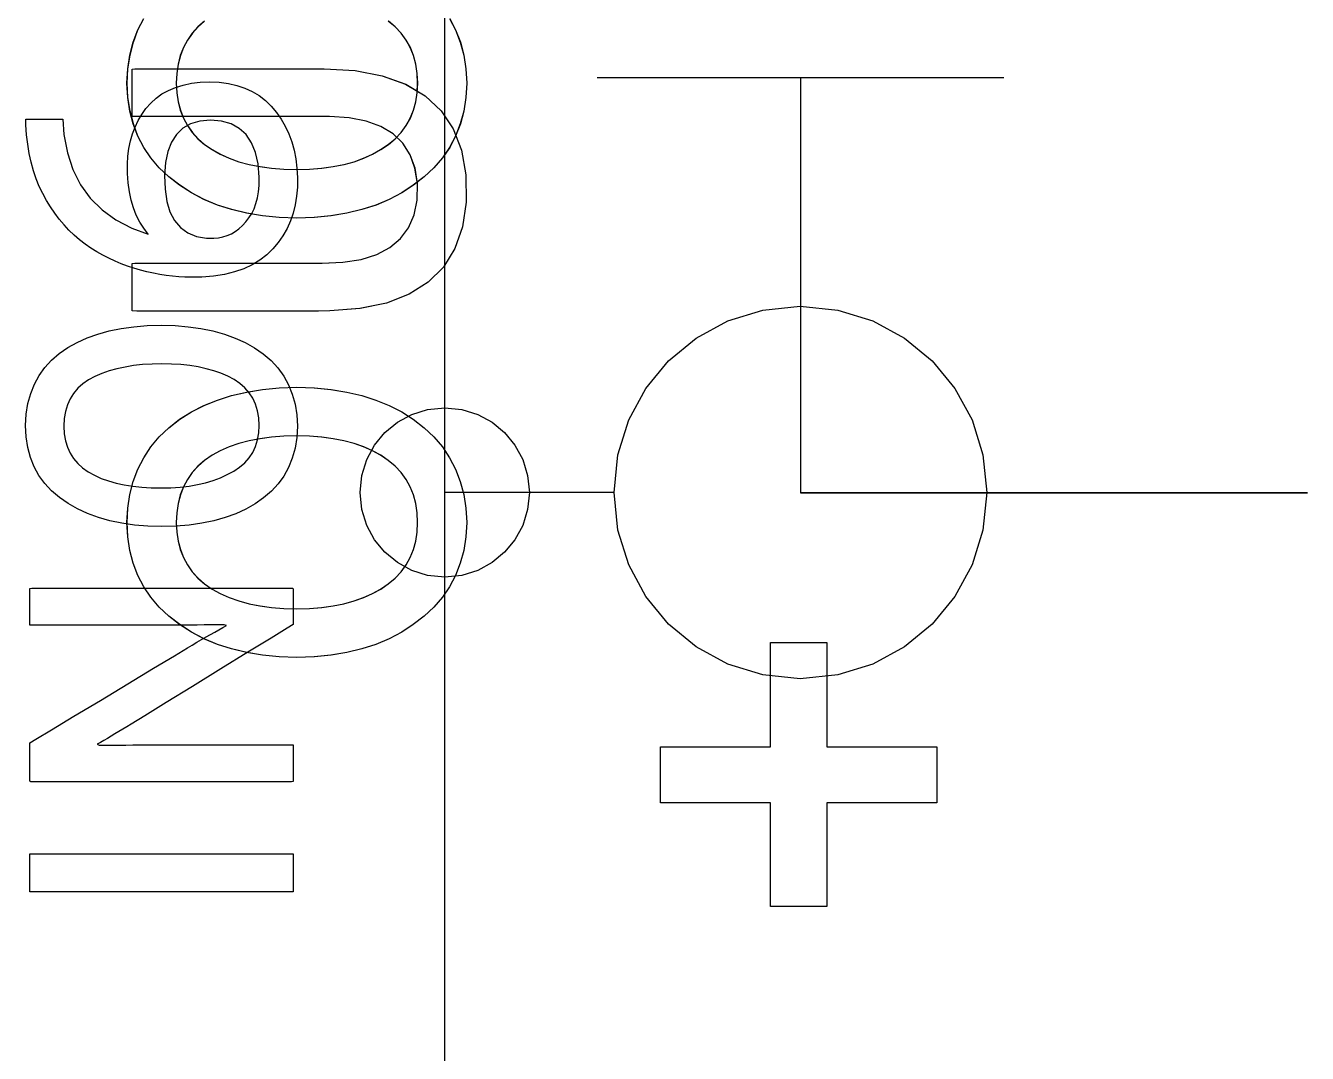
# Model space of a CAD drawing. Extents: x 1 to 47.7, y 0.2 to 35.
# Drawn here: x 36.3259 to 36.7042, y 10.8737 to 11.1772 of the extents above; entities that cross this region are included whole.
import ezdxf

# ---------------------------------------------------------------- set-up
doc = ezdxf.new("R2010")
doc.units = 0
doc.header["$MEASUREMENT"] = 0
for name, color, linetype in [('7_2___8__INDEPENDENT_INPUT', 7, 'CONTINUOUS'), ('7_3___8__OPTOISO_INDEPENDE', 7, 'CONTINUOUS'), ('7_4___24__OPTOISO_INDEPEND', 7, 'CONTINUOUS'), ('7_5___8__INDEPENDENT_INPUT', 7, 'CONTINUOUS'), ('7_6____8__INDEPENDENT_INPU', 7, 'CONTINUOUS'), ('7_7____8__OPTOISO_INDEPEND', 7, 'CONTINUOUS'), ('7_8____8__OPTOISO_INDEPEND', 7, 'CONTINUOUS')]:
    doc.layers.add(name, color=color, linetype=linetype)

msp = doc.modelspace()

# ---------------------------------------------------------------- linework, layer by layer
at = {"layer": '7_2___8__INDEPENDENT_INPUT'}
for points in [[(36.41404, 11.16442), (36.42315, 11.16386), (36.43116, 11.16234), (36.43806, 11.15986), (36.44384, 11.15642), (36.44851, 11.15203), (36.45207, 11.14667), (36.45451, 11.14035), (36.45584, 11.13307), (36.45596, 11.12504), (36.45482, 11.1177), (36.45256, 11.11131), (36.44919, 11.10587), (36.44471, 11.10137), (36.43911, 11.09783), (36.4324, 11.09524), (36.42458, 11.09359), (36.41564, 11.09289), (36.41235, 11.09287), (36.40735, 11.09287), (36.39969, 11.09287), (36.39044, 11.09287), (36.38065, 11.09287), (36.3714, 11.09287), (36.36374, 11.09287), (36.35874, 11.09287), (36.35737, 11.09289), (36.35737, 11.09362), (36.35737, 11.09517), (36.35737, 11.09727), (36.35737, 11.09968), (36.35737, 11.1021), (36.35737, 11.10429), (36.35737, 11.10597), (36.35737, 11.10689), (36.35815, 11.10697), (36.36246, 11.10697), (36.36963, 11.10697), (36.37859, 11.10697), (36.38829, 11.10697), (36.39768, 11.10697), (36.40569, 11.10697), (36.41128, 11.10697), (36.41337, 11.10697), (36.41951, 11.10727), (36.4249, 11.10814), (36.42954, 11.10959), (36.43342, 11.11163), (36.43655, 11.11425), (36.43893, 11.11746), (36.44056, 11.12124), (36.44143, 11.12561), (36.44152, 11.13051), (36.44082, 11.13507), (36.43939, 11.13904), (36.43724, 11.14241), (36.43436, 11.14518), (36.43075, 11.14736), (36.42641, 11.14894), (36.42135, 11.14992), (36.41557, 11.1503), (36.41293, 11.15031), (36.40788, 11.15031), (36.40014, 11.15031), (36.39079, 11.15031), (36.3809, 11.15031), (36.37155, 11.15031), (36.36381, 11.15031), (36.35875, 11.15031), (36.35737, 11.15033), (36.35737, 11.15106), (36.35737, 11.15261), (36.35737, 11.15471), (36.35737, 11.15712), (36.35737, 11.15954), (36.35737, 11.16173), (36.35737, 11.16342), (36.35737, 11.16433), (36.35816, 11.16442), (36.36252, 11.16442), (36.36977, 11.16442), (36.37884, 11.16442), (36.38866, 11.16442), (36.39816, 11.16442), (36.40627, 11.16442), (36.41191, 11.16442)], [(36.40592, 11.07035), (36.4111, 11.07018), (36.41602, 11.06971), (36.4207, 11.06896), (36.42512, 11.06793), (36.4293, 11.0666), (36.43322, 11.06499), (36.43689, 11.06309), (36.44032, 11.06091), (36.44352, 11.05842), (36.4464, 11.05568), (36.4489, 11.05273), (36.45104, 11.04955), (36.4528, 11.04616), (36.45419, 11.04255), (36.4552, 11.03872), (36.45584, 11.03468), (36.45611, 11.03041), (36.45584, 11.02618), (36.4552, 11.02217), (36.45419, 11.01838), (36.4528, 11.01482), (36.45104, 11.01147), (36.4489, 11.00835), (36.4464, 11.00544), (36.44352, 11.00276), (36.44032, 11.00028), (36.43689, 10.99804), (36.43322, 10.99609), (36.4293, 10.99444), (36.42512, 10.99309), (36.4207, 10.99202), (36.41602, 10.99126), (36.4111, 10.99078), (36.40592, 10.9906), (36.40075, 10.99078), (36.39581, 10.99126), (36.39113, 10.99202), (36.38668, 10.99309), (36.38248, 10.99444), (36.37853, 10.99609), (36.37482, 10.99804), (36.37135, 11.00028), (36.36815, 11.00276), (36.36531, 11.00544), (36.36285, 11.00835), (36.36075, 11.01147), (36.35902, 11.01482), (36.35766, 11.01838), (36.35667, 11.02217), (36.35606, 11.02618), (36.35581, 11.03041), (36.35606, 11.03468), (36.35667, 11.03872), (36.35766, 11.04255), (36.35902, 11.04616), (36.36075, 11.04955), (36.36285, 11.05273), (36.36531, 11.05568), (36.36815, 11.05842), (36.37135, 11.06091), (36.37482, 11.06309), (36.37853, 11.06499), (36.38248, 11.0666), (36.38668, 11.06793), (36.39113, 11.06896), (36.39581, 11.06971), (36.40075, 11.07018)], [(36.40592, 11.05598), (36.40211, 11.05589), (36.39849, 11.05562), (36.39506, 11.05517), (36.39184, 11.05455), (36.38881, 11.05375), (36.38598, 11.05277), (36.38334, 11.05161), (36.38091, 11.05027), (36.3787, 11.04875), (36.37676, 11.04705), (36.37508, 11.04518), (36.37365, 11.04314), (36.37247, 11.04093), (36.37155, 11.03856), (36.37089, 11.03601), (36.37048, 11.03329), (36.37032, 11.03041), (36.37048, 11.02758), (36.37089, 11.02492), (36.37155, 11.02242), (36.37247, 11.02008), (36.37365, 11.0179), (36.37508, 11.01588), (36.37676, 11.01402), (36.3787, 11.01233), (36.38091, 11.01079), (36.38334, 11.00943), (36.38598, 11.00825), (36.38881, 11.00725), (36.39184, 11.00643), (36.39506, 11.00579), (36.39849, 11.00534), (36.40211, 11.00507), (36.40592, 11.00498), (36.4097, 11.00507), (36.41327, 11.00534), (36.41666, 11.00579), (36.41985, 11.00643), (36.42285, 11.00725), (36.42566, 11.00825), (36.42827, 11.00943), (36.43068, 11.01079), (36.43293, 11.01233), (36.43497, 11.01402), (36.43673, 11.01588), (36.43821, 11.0179), (36.43943, 11.02008), (36.44038, 11.02242), (36.44106, 11.02492), (36.44146, 11.02758), (36.4416, 11.03041), (36.44146, 11.03329), (36.44106, 11.03601), (36.44038, 11.03856), (36.43943, 11.04093), (36.43821, 11.04314), (36.43673, 11.04518), (36.43497, 11.04705), (36.43293, 11.04875), (36.43068, 11.05027), (36.42827, 11.05161), (36.42566, 11.05277), (36.42285, 11.05375), (36.41985, 11.05455), (36.41666, 11.05517), (36.41327, 11.05562), (36.4097, 11.05589)]]:
    msp.add_lwpolyline(points, close=True, dxfattribs=at)
for points in [[(36.4946, 11.1618), (36.61459, 11.1618)], [(36.55459, 11.1618), (36.55459, 11.03932), (36.70423, 11.03932)]]:
    msp.add_lwpolyline(points, dxfattribs=at)
at = {"layer": '7_3___8__OPTOISO_INDEPENDE'}
for points in [[(36.41404, 11.16442), (36.42315, 11.16386), (36.43116, 11.16234), (36.43806, 11.15986), (36.44384, 11.15642), (36.44851, 11.15203), (36.45207, 11.14667), (36.45451, 11.14035), (36.45584, 11.13307), (36.45596, 11.12504), (36.45482, 11.1177), (36.45256, 11.11131), (36.44919, 11.10587), (36.44471, 11.10137), (36.43911, 11.09783), (36.4324, 11.09524), (36.42458, 11.09359), (36.41564, 11.09289), (36.41235, 11.09287), (36.40735, 11.09287), (36.39969, 11.09287), (36.39044, 11.09287), (36.38065, 11.09287), (36.3714, 11.09287), (36.36374, 11.09287), (36.35874, 11.09287), (36.35737, 11.09289), (36.35737, 11.09362), (36.35737, 11.09517), (36.35737, 11.09727), (36.35737, 11.09968), (36.35737, 11.1021), (36.35737, 11.10429), (36.35737, 11.10597), (36.35737, 11.10689), (36.35815, 11.10697), (36.36246, 11.10697), (36.36963, 11.10697), (36.37859, 11.10697), (36.38829, 11.10697), (36.39768, 11.10697), (36.40569, 11.10697), (36.41128, 11.10697), (36.41337, 11.10697), (36.41951, 11.10727), (36.4249, 11.10814), (36.42954, 11.10959), (36.43342, 11.11163), (36.43655, 11.11425), (36.43893, 11.11746), (36.44056, 11.12124), (36.44143, 11.12561), (36.44152, 11.13051), (36.44082, 11.13507), (36.43939, 11.13904), (36.43724, 11.14241), (36.43436, 11.14518), (36.43075, 11.14736), (36.42641, 11.14894), (36.42135, 11.14992), (36.41557, 11.1503), (36.41293, 11.15031), (36.40788, 11.15031), (36.40014, 11.15031), (36.39079, 11.15031), (36.3809, 11.15031), (36.37155, 11.15031), (36.36381, 11.15031), (36.35875, 11.15031), (36.35737, 11.15033), (36.35737, 11.15106), (36.35737, 11.15261), (36.35737, 11.15471), (36.35737, 11.15712), (36.35737, 11.15954), (36.35737, 11.16173), (36.35737, 11.16342), (36.35737, 11.16433), (36.35816, 11.16442), (36.36252, 11.16442), (36.36977, 11.16442), (36.37884, 11.16442), (36.38866, 11.16442), (36.39816, 11.16442), (36.40627, 11.16442), (36.41191, 11.16442)], [(36.40592, 11.07035), (36.4111, 11.07018), (36.41602, 11.06971), (36.4207, 11.06896), (36.42512, 11.06793), (36.4293, 11.0666), (36.43322, 11.06499), (36.43689, 11.06309), (36.44032, 11.06091), (36.44352, 11.05842), (36.4464, 11.05568), (36.4489, 11.05273), (36.45104, 11.04955), (36.4528, 11.04616), (36.45419, 11.04255), (36.4552, 11.03872), (36.45584, 11.03468), (36.45611, 11.03041), (36.45584, 11.02618), (36.4552, 11.02217), (36.45419, 11.01838), (36.4528, 11.01482), (36.45104, 11.01147), (36.4489, 11.00835), (36.4464, 11.00544), (36.44352, 11.00276), (36.44032, 11.00028), (36.43689, 10.99804), (36.43322, 10.99609), (36.4293, 10.99444), (36.42512, 10.99309), (36.4207, 10.99202), (36.41602, 10.99126), (36.4111, 10.99078), (36.40592, 10.9906), (36.40075, 10.99078), (36.39581, 10.99126), (36.39113, 10.99202), (36.38668, 10.99309), (36.38248, 10.99444), (36.37853, 10.99609), (36.37482, 10.99804), (36.37135, 11.00028), (36.36815, 11.00276), (36.36531, 11.00544), (36.36285, 11.00835), (36.36075, 11.01147), (36.35902, 11.01482), (36.35766, 11.01838), (36.35667, 11.02217), (36.35606, 11.02618), (36.35581, 11.03041), (36.35606, 11.03468), (36.35667, 11.03872), (36.35766, 11.04255), (36.35902, 11.04616), (36.36075, 11.04955), (36.36285, 11.05273), (36.36531, 11.05568), (36.36815, 11.05842), (36.37135, 11.06091), (36.37482, 11.06309), (36.37853, 11.06499), (36.38248, 11.0666), (36.38668, 11.06793), (36.39113, 11.06896), (36.39581, 11.06971), (36.40075, 11.07018)], [(36.40592, 11.05598), (36.40211, 11.05589), (36.39849, 11.05562), (36.39506, 11.05517), (36.39184, 11.05455), (36.38881, 11.05375), (36.38598, 11.05277), (36.38334, 11.05161), (36.38091, 11.05027), (36.3787, 11.04875), (36.37676, 11.04705), (36.37508, 11.04518), (36.37365, 11.04314), (36.37247, 11.04093), (36.37155, 11.03856), (36.37089, 11.03601), (36.37048, 11.03329), (36.37032, 11.03041), (36.37048, 11.02758), (36.37089, 11.02492), (36.37155, 11.02242), (36.37247, 11.02008), (36.37365, 11.0179), (36.37508, 11.01588), (36.37676, 11.01402), (36.3787, 11.01233), (36.38091, 11.01079), (36.38334, 11.00943), (36.38598, 11.00825), (36.38881, 11.00725), (36.39184, 11.00643), (36.39506, 11.00579), (36.39849, 11.00534), (36.40211, 11.00507), (36.40592, 11.00498), (36.4097, 11.00507), (36.41327, 11.00534), (36.41666, 11.00579), (36.41985, 11.00643), (36.42285, 11.00725), (36.42566, 11.00825), (36.42827, 11.00943), (36.43068, 11.01079), (36.43293, 11.01233), (36.43497, 11.01402), (36.43673, 11.01588), (36.43821, 11.0179), (36.43943, 11.02008), (36.44038, 11.02242), (36.44106, 11.02492), (36.44146, 11.02758), (36.4416, 11.03041), (36.44146, 11.03329), (36.44106, 11.03601), (36.44038, 11.03856), (36.43943, 11.04093), (36.43821, 11.04314), (36.43673, 11.04518), (36.43497, 11.04705), (36.43293, 11.04875), (36.43068, 11.05027), (36.42827, 11.05161), (36.42566, 11.05277), (36.42285, 11.05375), (36.41985, 11.05455), (36.41666, 11.05517), (36.41327, 11.05562), (36.4097, 11.05589)]]:
    msp.add_lwpolyline(points, close=True, dxfattribs=at)
for points in [[(36.4946, 11.1618), (36.61459, 11.1618)], [(36.55459, 11.1618), (36.55459, 11.03932), (36.70423, 11.03932)]]:
    msp.add_lwpolyline(points, dxfattribs=at)
at = {"layer": '7_4___24__OPTOISO_INDEPEND'}
for points in [[(36.49957, 11.03929), (36.44958, 11.03929), (36.4496, 11.33929)], [(36.49957, 10.73929), (36.44958, 10.73929), (36.4496, 11.03929)], [(36.60957, 11.03929), (36.70423, 11.03929)], [(36.40487, 10.92135), (36.32712, 10.92135), (36.32712, 10.93263), (36.40487, 10.93263), (36.40487, 10.92135)]]:
    msp.add_lwpolyline(points, dxfattribs=at)
for points in [[(36.38021, 11.1606), (36.38304, 11.16045), (36.38572, 11.16008), (36.38823, 11.15949), (36.39058, 11.1587), (36.39277, 11.15769), (36.39479, 11.15648), (36.39666, 11.15504), (36.39836, 11.1534), (36.39991, 11.15155), (36.4013, 11.14957), (36.40251, 11.14746), (36.40355, 11.14523), (36.40442, 11.14287), (36.4051, 11.1404), (36.40561, 11.1378), (36.40595, 11.13508), (36.4061, 11.13223), (36.40608, 11.12942), (36.40586, 11.12677), (36.40545, 11.12423), (36.40484, 11.1218), (36.40404, 11.11947), (36.40304, 11.11725), (36.40184, 11.11513), (36.40045, 11.11313), (36.39887, 11.11123), (36.39708, 11.10944), (36.39505, 11.10787), (36.39279, 11.10651), (36.39029, 11.10536), (36.38755, 11.10443), (36.38457, 11.10371), (36.38136, 11.1032), (36.3779, 11.1029), (36.37467, 11.10283), (36.37287, 11.10287), (36.37105, 11.10298), (36.36922, 11.10315), (36.36736, 11.10339), (36.36549, 11.10369), (36.3636, 11.10405), (36.36169, 11.10447), (36.35976, 11.10495), (36.35783, 11.1055), (36.35595, 11.10612), (36.35409, 11.10683), (36.35226, 11.1076), (36.35044, 11.10846), (36.34866, 11.10939), (36.3469, 11.11039), (36.34516, 11.11148), (36.34344, 11.11264), (36.34178, 11.11393), (36.34018, 11.11532), (36.33866, 11.1168), (36.3372, 11.11837), (36.33581, 11.12003), (36.33448, 11.12177), (36.33323, 11.12361), (36.33204, 11.12553), (36.33091, 11.12754), (36.32989, 11.12968), (36.32898, 11.13193), (36.32819, 11.1343), (36.32751, 11.13679), (36.32694, 11.13939), (36.32649, 11.14211), (36.32616, 11.14494), (36.32594, 11.1479), (36.32596, 11.14954), (36.3267, 11.14954), (36.32801, 11.14954), (36.3297, 11.14954), (36.33157, 11.14954), (36.33342, 11.14954), (36.33504, 11.14954), (36.33624, 11.14954), (36.33681, 11.14954), (36.33719, 11.14501), (36.3382, 11.13957), (36.33983, 11.13463), (36.34208, 11.13018), (36.34495, 11.12622), (36.34843, 11.12276), (36.35254, 11.11979), (36.35726, 11.11732), (36.36206, 11.1156), (36.36072, 11.1173), (36.35955, 11.11916), (36.35854, 11.12116), (36.35769, 11.12333), (36.35701, 11.12564), (36.3565, 11.12811), (36.35615, 11.13074), (36.35596, 11.13352), (36.35594, 11.13624), (36.35608, 11.13862), (36.35637, 11.1409), (36.35682, 11.14309), (36.35742, 11.14519), (36.35818, 11.1472), (36.35909, 11.14911), (36.36016, 11.15094), (36.36138, 11.15267), (36.36279, 11.15429), (36.36437, 11.15572), (36.36612, 11.15698), (36.36805, 11.15804), (36.37014, 11.15892), (36.3724, 11.15962), (36.37484, 11.16013), (36.37744, 11.16046)], [(36.38043, 11.14921), (36.3773, 11.14891), (36.37458, 11.14812), (36.37228, 11.14683), (36.37038, 11.14504), (36.36889, 11.14276), (36.36782, 11.13998), (36.36715, 11.1367), (36.36689, 11.13292), (36.36702, 11.12886), (36.36755, 11.12526), (36.36848, 11.12217), (36.36983, 11.1196), (36.37158, 11.11753), (36.37374, 11.11598), (36.37631, 11.11493), (36.37928, 11.1144), (36.38144, 11.11435), (36.38281, 11.11449), (36.38413, 11.11477), (36.38539, 11.11517), (36.3866, 11.11571), (36.38775, 11.11638), (36.38885, 11.11719), (36.38989, 11.11812), (36.39089, 11.11919), (36.39181, 11.12037), (36.39261, 11.12167), (36.39329, 11.12309), (36.39385, 11.12462), (36.39428, 11.12628), (36.39459, 11.12805), (36.39477, 11.12994), (36.39481, 11.13238), (36.39447, 11.13631), (36.39371, 11.13971), (36.39254, 11.14259), (36.39095, 11.14496), (36.38894, 11.1468), (36.38652, 11.14812), (36.38368, 11.14893)], [(36.55455, 11.09427), (36.56564, 11.09316), (36.57596, 11.08996), (36.58531, 11.08489), (36.59345, 11.07818), (36.60017, 11.07004), (36.60524, 11.0607), (36.60845, 11.05038), (36.60957, 11.03929), (36.60845, 11.0282), (36.60524, 11.01788), (36.60017, 11.00854), (36.59345, 11.0004), (36.58531, 10.99369), (36.57596, 10.98862), (36.56564, 10.98542), (36.55455, 10.9843), (36.54347, 10.98542), (36.53315, 10.98862), (36.52381, 10.99369), (36.51568, 11.0004), (36.50896, 11.00854), (36.50389, 11.01788), (36.50068, 11.0282), (36.49957, 11.03929), (36.50068, 11.05038), (36.50389, 11.0607), (36.50896, 11.07004), (36.51568, 11.07818), (36.52381, 11.08489), (36.53315, 11.08996), (36.54347, 11.09316)], [(36.36586, 11.08866), (36.36998, 11.08856), (36.3739, 11.08825), (36.37764, 11.08773), (36.38118, 11.087), (36.38454, 11.08606), (36.3877, 11.08491), (36.39068, 11.08356), (36.39346, 11.082), (36.39604, 11.08022), (36.39835, 11.07824), (36.40035, 11.07607), (36.40206, 11.07369), (36.40347, 11.07112), (36.40458, 11.06835), (36.40539, 11.06538), (36.4059, 11.06222), (36.40611, 11.05885), (36.4059, 11.05553), (36.4054, 11.05239), (36.40459, 11.04946), (36.4035, 11.04671), (36.4021, 11.04416), (36.40041, 11.04181), (36.39842, 11.03965), (36.39614, 11.03769), (36.39359, 11.03592), (36.39085, 11.03436), (36.38791, 11.03301), (36.38477, 11.03186), (36.38143, 11.03092), (36.37789, 11.03019), (36.37415, 11.02967), (36.37021, 11.02936), (36.36608, 11.02926), (36.36194, 11.02936), (36.35801, 11.02968), (36.35426, 11.03021), (36.35071, 11.03095), (36.34735, 11.0319), (36.34418, 11.03306), (36.34121, 11.03443), (36.33842, 11.03601), (36.33583, 11.0378), (36.33352, 11.03979), (36.33151, 11.04197), (36.32981, 11.04434), (36.32841, 11.0469), (36.32732, 11.04965), (36.32653, 11.0526), (36.32605, 11.05574), (36.32587, 11.05907), (36.32607, 11.06243), (36.32657, 11.06559), (36.32736, 11.06855), (36.32845, 11.07131), (36.32983, 11.07387), (36.33151, 11.07623), (36.33348, 11.07838), (36.33575, 11.08034), (36.3383, 11.08209), (36.34105, 11.08363), (36.344, 11.08496), (36.34714, 11.08609), (36.35049, 11.08702), (36.35404, 11.08774), (36.35778, 11.08825), (36.36172, 11.08856)], [(36.36608, 11.07727), (36.36318, 11.07721), (36.36041, 11.07704), (36.35776, 11.07675), (36.35523, 11.07634), (36.35283, 11.07582), (36.35054, 11.07518), (36.34838, 11.07442), (36.34634, 11.07355), (36.34444, 11.07254), (36.34275, 11.07137), (36.34129, 11.07005), (36.34005, 11.06857), (36.33903, 11.06693), (36.33823, 11.06515), (36.33765, 11.0632), (36.33729, 11.06111), (36.33716, 11.05885), (36.33729, 11.05664), (36.33764, 11.05458), (36.33821, 11.05267), (36.339, 11.05091), (36.34001, 11.0493), (36.34124, 11.04784), (36.34268, 11.04653), (36.34434, 11.04538), (36.34621, 11.04436), (36.3482, 11.04347), (36.35033, 11.0427), (36.35259, 11.04205), (36.35498, 11.04152), (36.3575, 11.04112), (36.36016, 11.04084), (36.36294, 11.04068), (36.36586, 11.04065), (36.36874, 11.04071), (36.37149, 11.04089), (36.37412, 11.0412), (36.37663, 11.04163), (36.37901, 11.04218), (36.38126, 11.04285), (36.38339, 11.04364), (36.3854, 11.04456), (36.38731, 11.0456), (36.38905, 11.04676), (36.39057, 11.04807), (36.39185, 11.04953), (36.3929, 11.05114), (36.39373, 11.0529), (36.39432, 11.05481), (36.39469, 11.05686), (36.39483, 11.05907), (36.39469, 11.06132), (36.39433, 11.06341), (36.39374, 11.06534), (36.39292, 11.06712), (36.39188, 11.06874), (36.39062, 11.0702), (36.38912, 11.07151), (36.3874, 11.07266), (36.38552, 11.07364), (36.38354, 11.07449), (36.38143, 11.07523), (36.37919, 11.07585), (36.37682, 11.07636), (36.37433, 11.07676), (36.37171, 11.07704), (36.36896, 11.07721)], [(36.44958, 11.06427), (36.45462, 11.06377), (36.45932, 11.06231), (36.46356, 11.06001), (36.46726, 11.05696), (36.47031, 11.05327), (36.47262, 11.04903), (36.47407, 11.04435), (36.47458, 11.03932), (36.47407, 11.03427), (36.47262, 11.02957), (36.47031, 11.02532), (36.46726, 11.02162), (36.46356, 11.01857), (36.45932, 11.01627), (36.45462, 11.01481), (36.44958, 11.01431), (36.44455, 11.01481), (36.43985, 11.01627), (36.43561, 11.01857), (36.43191, 11.02162), (36.42886, 11.02532), (36.42655, 11.02957), (36.4251, 11.03427), (36.42459, 11.03932), (36.4251, 11.04435), (36.42655, 11.04903), (36.42886, 11.05327), (36.43191, 11.05696), (36.43561, 11.06001), (36.43985, 11.06231), (36.44455, 11.06377)], [(36.40487, 11.00034), (36.40309, 10.99924), (36.39834, 10.99632), (36.39151, 10.99212), (36.38348, 10.98717), (36.37513, 10.98203), (36.36735, 10.97725), (36.36102, 10.97335), (36.35704, 10.9709), (36.35575, 10.97011), (36.35453, 10.96938), (36.35335, 10.96867), (36.3522, 10.96799), (36.35108, 10.96733), (36.35, 10.96669), (36.34895, 10.96608), (36.34794, 10.96549), (36.34697, 10.96493), (36.3476, 10.96469), (36.34947, 10.9647), (36.35139, 10.9647), (36.35338, 10.96471), (36.35543, 10.96472), (36.35754, 10.96473), (36.35971, 10.96475), (36.36194, 10.96477), (36.36422, 10.9648), (36.36565, 10.9648), (36.36927, 10.9648), (36.37471, 10.9648), (36.38126, 10.9648), (36.38817, 10.9648), (36.39471, 10.9648), (36.40015, 10.9648), (36.40377, 10.9648), (36.40487, 10.96479), (36.40487, 10.96429), (36.40487, 10.96314), (36.40487, 10.96155), (36.40487, 10.95973), (36.40487, 10.95786), (36.40487, 10.95614), (36.40487, 10.95478), (36.40487, 10.95398), (36.40432, 10.95384), (36.39928, 10.95384), (36.39012, 10.95384), (36.37823, 10.95384), (36.36504, 10.95384), (36.35194, 10.95384), (36.34036, 10.95384), (36.3317, 10.95384), (36.32737, 10.95384), (36.32712, 10.95406), (36.32712, 10.95501), (36.32712, 10.9565), (36.32712, 10.95834), (36.32712, 10.96031), (36.32712, 10.9622), (36.32712, 10.96382), (36.32712, 10.96494), (36.32712, 10.96536), (36.32885, 10.9664), (36.33347, 10.96919), (36.34012, 10.9732), (36.34794, 10.97791), (36.35606, 10.98281), (36.36364, 10.98738), (36.36979, 10.99109), (36.37368, 10.99343), (36.375, 10.99422), (36.37644, 10.99507), (36.37783, 10.99587), (36.37918, 10.99665), (36.38047, 10.99738), (36.38171, 10.99809), (36.3829, 10.99875), (36.38405, 10.99939), (36.38514, 10.99999), (36.38452, 11.00022), (36.38259, 11.0002), (36.38061, 11.00018), (36.37857, 11.00016), (36.37648, 11.00015), (36.37434, 11.00014), (36.37214, 11.00013), (36.36988, 11.00012), (36.36758, 11.00012), (36.36615, 11.00012), (36.36255, 11.00012), (36.35713, 11.00012), (36.35062, 11.00012), (36.34374, 11.00012), (36.33723, 11.00012), (36.33181, 11.00012), (36.32821, 11.00012), (36.32712, 11.00013), (36.32712, 11.00064), (36.32712, 11.00178), (36.32712, 11.00337), (36.32712, 11.0052), (36.32712, 11.00707), (36.32712, 11.00878), (36.32712, 11.01014), (36.32712, 11.01095), (36.32767, 11.01108), (36.3327, 11.01108), (36.34187, 11.01108), (36.35376, 11.01108), (36.36695, 11.01108), (36.38004, 11.01108), (36.39163, 11.01108), (36.40029, 11.01108), (36.40462, 11.01108), (36.40487, 11.01088), (36.40487, 11.01), (36.40487, 11.0086), (36.40487, 11.00689), (36.40487, 11.00505), (36.40487, 11.00328), (36.40487, 11.00178), (36.40487, 11.00073)]]:
    msp.add_lwpolyline(points, close=True, dxfattribs=at)
at = {"layer": '7_5___8__INDEPENDENT_INPUT'}
for points in [[(36.45103, 11.17929), (36.45279, 11.1759), (36.45417, 11.17229), (36.45519, 11.16846), (36.45583, 11.16441), (36.4561, 11.16014), (36.45583, 11.15591), (36.45519, 11.1519), (36.45417, 11.14811), (36.45279, 11.14455), (36.45103, 11.1412), (36.44889, 11.13808), (36.44638, 11.13518), (36.4435, 11.1325), (36.4403, 11.13001), (36.43688, 11.12777), (36.43321, 11.12583), (36.42928, 11.12418), (36.42511, 11.12282), (36.42068, 11.12176), (36.41601, 11.12099), (36.41109, 11.12051), (36.40591, 11.12033), (36.40073, 11.12051), (36.3958, 11.12099), (36.39111, 11.12176), (36.38667, 11.12282), (36.38247, 11.12418), (36.37851, 11.12583), (36.3748, 11.12777), (36.37134, 11.13001), (36.36814, 11.1325), (36.3653, 11.13518), (36.36283, 11.13808), (36.36073, 11.1412), (36.35901, 11.14455), (36.35765, 11.14811), (36.35666, 11.1519), (36.35604, 11.15591), (36.35579, 11.16014), (36.35604, 11.16441), (36.35666, 11.16846), (36.35765, 11.17229), (36.35901, 11.1759), (36.36073, 11.17929)], [(36.37868, 11.17848), (36.37674, 11.17678), (36.37506, 11.17492), (36.37363, 11.17288), (36.37246, 11.17067), (36.37154, 11.16829), (36.37087, 11.16574), (36.37046, 11.16303), (36.37031, 11.16014), (36.37046, 11.15732), (36.37087, 11.15465), (36.37154, 11.15215), (36.37246, 11.14981), (36.37363, 11.14763), (36.37506, 11.14561), (36.37674, 11.14376), (36.37868, 11.14206), (36.38089, 11.14053), (36.38333, 11.13916), (36.38596, 11.13798), (36.3888, 11.13698), (36.39182, 11.13616), (36.39505, 11.13553), (36.39847, 11.13507), (36.40209, 11.1348), (36.40591, 11.13471), (36.40968, 11.1348), (36.41326, 11.13507), (36.41665, 11.13553), (36.41984, 11.13616), (36.42284, 11.13698), (36.42564, 11.13798), (36.42825, 11.13916), (36.43067, 11.14053), (36.43292, 11.14206), (36.43495, 11.14376), (36.43671, 11.14561), (36.4382, 11.14763), (36.43942, 11.14981), (36.44037, 11.15215), (36.44104, 11.15465), (36.44145, 11.15732), (36.44158, 11.16014), (36.44145, 11.16303), (36.44104, 11.16574), (36.44037, 11.16829), (36.43942, 11.17067), (36.4382, 11.17288), (36.43671, 11.17492), (36.43495, 11.17678), (36.43292, 11.17848)], [(36.49457, 11.1618), (36.61458, 11.1618)], [(36.55457, 11.1618), (36.55457, 11.03922), (36.70424, 11.03922)]]:
    msp.add_lwpolyline(points, dxfattribs=at)
at = {"layer": '7_6____8__INDEPENDENT_INPU'}
for points in [[(36.41402, 11.16442), (36.42314, 11.16386), (36.43115, 11.16234), (36.43804, 11.15986), (36.44383, 11.15642), (36.4485, 11.15203), (36.45205, 11.14667), (36.4545, 11.14035), (36.45583, 11.13307), (36.45595, 11.12504), (36.45481, 11.1177), (36.45255, 11.11131), (36.44918, 11.10587), (36.44469, 11.10137), (36.4391, 11.09783), (36.43239, 11.09524), (36.42457, 11.09359), (36.41563, 11.09289), (36.41234, 11.09287), (36.40734, 11.09287), (36.39968, 11.09287), (36.39042, 11.09287), (36.38064, 11.09287), (36.37139, 11.09287), (36.36373, 11.09287), (36.35873, 11.09287), (36.35735, 11.09289), (36.35735, 11.09362), (36.35735, 11.09517), (36.35735, 11.09727), (36.35735, 11.09968), (36.35735, 11.1021), (36.35735, 11.10429), (36.35735, 11.10597), (36.35735, 11.10689), (36.35813, 11.10697), (36.36245, 11.10697), (36.36962, 11.10697), (36.37858, 11.10697), (36.38828, 11.10697), (36.39767, 11.10697), (36.40568, 11.10697), (36.41126, 11.10697), (36.41336, 11.10697), (36.4195, 11.10727), (36.42489, 11.10814), (36.42953, 11.10959), (36.43341, 11.11163), (36.43654, 11.11425), (36.43892, 11.11746), (36.44054, 11.12124), (36.44142, 11.12561), (36.44151, 11.13051), (36.4408, 11.13507), (36.43938, 11.13904), (36.43722, 11.14241), (36.43434, 11.14518), (36.43074, 11.14736), (36.4264, 11.14894), (36.42134, 11.14992), (36.41555, 11.1503), (36.41292, 11.15031), (36.40787, 11.15031), (36.40013, 11.15031), (36.39077, 11.15031), (36.38089, 11.15031), (36.37153, 11.15031), (36.36379, 11.15031), (36.35874, 11.15031), (36.35735, 11.15033), (36.35735, 11.15106), (36.35735, 11.15261), (36.35735, 11.15471), (36.35735, 11.15712), (36.35735, 11.15954), (36.35735, 11.16173), (36.35735, 11.16342), (36.35735, 11.16433), (36.35814, 11.16442), (36.36251, 11.16442), (36.36976, 11.16442), (36.37883, 11.16442), (36.38865, 11.16442), (36.39815, 11.16442), (36.40625, 11.16442), (36.4119, 11.16442)], [(36.40591, 11.07035), (36.41109, 11.07018), (36.41601, 11.06971), (36.42068, 11.06896), (36.42511, 11.06793), (36.42928, 11.0666), (36.43321, 11.06499), (36.43688, 11.06309), (36.4403, 11.06091), (36.4435, 11.05842), (36.44638, 11.05568), (36.44889, 11.05273), (36.45103, 11.04955), (36.45279, 11.04616), (36.45417, 11.04255), (36.45519, 11.03872), (36.45583, 11.03468), (36.4561, 11.03041), (36.45583, 11.02618), (36.45519, 11.02217), (36.45417, 11.01838), (36.45279, 11.01482), (36.45103, 11.01147), (36.44889, 11.00835), (36.44638, 11.00544), (36.4435, 11.00276), (36.4403, 11.00028), (36.43688, 10.99804), (36.43321, 10.99609), (36.42928, 10.99444), (36.42511, 10.99309), (36.42068, 10.99202), (36.41601, 10.99126), (36.41109, 10.99078), (36.40591, 10.9906), (36.40073, 10.99078), (36.3958, 10.99126), (36.39111, 10.99202), (36.38667, 10.99309), (36.38247, 10.99444), (36.37851, 10.99609), (36.3748, 10.99804), (36.37134, 11.00028), (36.36814, 11.00276), (36.3653, 11.00544), (36.36283, 11.00835), (36.36073, 11.01147), (36.35901, 11.01482), (36.35765, 11.01838), (36.35666, 11.02217), (36.35604, 11.02618), (36.35579, 11.03041), (36.35604, 11.03468), (36.35666, 11.03872), (36.35765, 11.04255), (36.35901, 11.04616), (36.36073, 11.04955), (36.36283, 11.05273), (36.3653, 11.05568), (36.36814, 11.05842), (36.37134, 11.06091), (36.3748, 11.06309), (36.37851, 11.06499), (36.38247, 11.0666), (36.38667, 11.06793), (36.39111, 11.06896), (36.3958, 11.06971), (36.40073, 11.07018)], [(36.40591, 11.05598), (36.40209, 11.05589), (36.39847, 11.05562), (36.39505, 11.05517), (36.39182, 11.05455), (36.3888, 11.05375), (36.38596, 11.05277), (36.38333, 11.05161), (36.38089, 11.05027), (36.37868, 11.04875), (36.37674, 11.04705), (36.37506, 11.04518), (36.37363, 11.04314), (36.37246, 11.04093), (36.37154, 11.03856), (36.37087, 11.03601), (36.37046, 11.03329), (36.37031, 11.03041), (36.37046, 11.02758), (36.37087, 11.02492), (36.37154, 11.02242), (36.37246, 11.02008), (36.37363, 11.0179), (36.37506, 11.01588), (36.37674, 11.01402), (36.37868, 11.01233), (36.38089, 11.01079), (36.38333, 11.00943), (36.38596, 11.00825), (36.3888, 11.00725), (36.39182, 11.00643), (36.39505, 11.00579), (36.39847, 11.00534), (36.40209, 11.00507), (36.40591, 11.00498), (36.40968, 11.00507), (36.41326, 11.00534), (36.41665, 11.00579), (36.41984, 11.00643), (36.42284, 11.00725), (36.42564, 11.00825), (36.42825, 11.00943), (36.43067, 11.01079), (36.43292, 11.01233), (36.43495, 11.01402), (36.43671, 11.01588), (36.4382, 11.0179), (36.43942, 11.02008), (36.44037, 11.02242), (36.44104, 11.02492), (36.44145, 11.02758), (36.44158, 11.03041), (36.44145, 11.03329), (36.44104, 11.03601), (36.44037, 11.03856), (36.43942, 11.04093), (36.4382, 11.04314), (36.43671, 11.04518), (36.43495, 11.04705), (36.43292, 11.04875), (36.43067, 11.05027), (36.42825, 11.05161), (36.42564, 11.05277), (36.42284, 11.05375), (36.41984, 11.05455), (36.41665, 11.05517), (36.41326, 11.05562), (36.40968, 11.05589)]]:
    msp.add_lwpolyline(points, close=True, dxfattribs=at)
for points in [[(36.4946, 11.1618), (36.61459, 11.1618)], [(36.55459, 11.1618), (36.55459, 11.03932), (36.70423, 11.03932)], [(36.56235, 10.96423), (36.59482, 10.96423), (36.59482, 10.94766), (36.56235, 10.94766), (36.56235, 10.91702), (36.54578, 10.91702), (36.54578, 10.94766), (36.51331, 10.94766), (36.51331, 10.96423), (36.54578, 10.96423), (36.54578, 10.99498), (36.56235, 10.99498), (36.56235, 10.96423)]]:
    msp.add_lwpolyline(points, dxfattribs=at)
at = {"layer": '7_7____8__OPTOISO_INDEPEND'}
for points in [[(36.41404, 11.16442), (36.42315, 11.16386), (36.43116, 11.16234), (36.43806, 11.15986), (36.44384, 11.15642), (36.44851, 11.15203), (36.45207, 11.14667), (36.45451, 11.14035), (36.45584, 11.13307), (36.45596, 11.12504), (36.45482, 11.1177), (36.45256, 11.11131), (36.44919, 11.10587), (36.44471, 11.10137), (36.43911, 11.09783), (36.4324, 11.09524), (36.42458, 11.09359), (36.41564, 11.09289), (36.41235, 11.09287), (36.40735, 11.09287), (36.39969, 11.09287), (36.39044, 11.09287), (36.38065, 11.09287), (36.3714, 11.09287), (36.36374, 11.09287), (36.35874, 11.09287), (36.35737, 11.09289), (36.35737, 11.09362), (36.35737, 11.09517), (36.35737, 11.09727), (36.35737, 11.09968), (36.35737, 11.1021), (36.35737, 11.10429), (36.35737, 11.10597), (36.35737, 11.10689), (36.35815, 11.10697), (36.36246, 11.10697), (36.36963, 11.10697), (36.37859, 11.10697), (36.38829, 11.10697), (36.39768, 11.10697), (36.40569, 11.10697), (36.41128, 11.10697), (36.41337, 11.10697), (36.41951, 11.10727), (36.4249, 11.10814), (36.42954, 11.10959), (36.43342, 11.11163), (36.43655, 11.11425), (36.43893, 11.11746), (36.44056, 11.12124), (36.44143, 11.12561), (36.44152, 11.13051), (36.44082, 11.13507), (36.43939, 11.13904), (36.43724, 11.14241), (36.43436, 11.14518), (36.43075, 11.14736), (36.42641, 11.14894), (36.42135, 11.14992), (36.41557, 11.1503), (36.41293, 11.15031), (36.40788, 11.15031), (36.40014, 11.15031), (36.39079, 11.15031), (36.3809, 11.15031), (36.37155, 11.15031), (36.36381, 11.15031), (36.35875, 11.15031), (36.35737, 11.15033), (36.35737, 11.15106), (36.35737, 11.15261), (36.35737, 11.15471), (36.35737, 11.15712), (36.35737, 11.15954), (36.35737, 11.16173), (36.35737, 11.16342), (36.35737, 11.16433), (36.35816, 11.16442), (36.36252, 11.16442), (36.36977, 11.16442), (36.37884, 11.16442), (36.38866, 11.16442), (36.39816, 11.16442), (36.40627, 11.16442), (36.41191, 11.16442)], [(36.40592, 11.07035), (36.4111, 11.07018), (36.41602, 11.06971), (36.4207, 11.06896), (36.42512, 11.06793), (36.4293, 11.0666), (36.43322, 11.06499), (36.43689, 11.06309), (36.44032, 11.06091), (36.44352, 11.05842), (36.4464, 11.05568), (36.4489, 11.05273), (36.45104, 11.04955), (36.4528, 11.04616), (36.45419, 11.04255), (36.4552, 11.03872), (36.45584, 11.03468), (36.45611, 11.03041), (36.45584, 11.02618), (36.4552, 11.02217), (36.45419, 11.01838), (36.4528, 11.01482), (36.45104, 11.01147), (36.4489, 11.00835), (36.4464, 11.00544), (36.44352, 11.00276), (36.44032, 11.00028), (36.43689, 10.99804), (36.43322, 10.99609), (36.4293, 10.99444), (36.42512, 10.99309), (36.4207, 10.99202), (36.41602, 10.99126), (36.4111, 10.99078), (36.40592, 10.9906), (36.40075, 10.99078), (36.39581, 10.99126), (36.39113, 10.99202), (36.38668, 10.99309), (36.38248, 10.99444), (36.37853, 10.99609), (36.37482, 10.99804), (36.37135, 11.00028), (36.36815, 11.00276), (36.36531, 11.00544), (36.36285, 11.00835), (36.36075, 11.01147), (36.35902, 11.01482), (36.35766, 11.01838), (36.35667, 11.02217), (36.35606, 11.02618), (36.35581, 11.03041), (36.35606, 11.03468), (36.35667, 11.03872), (36.35766, 11.04255), (36.35902, 11.04616), (36.36075, 11.04955), (36.36285, 11.05273), (36.36531, 11.05568), (36.36815, 11.05842), (36.37135, 11.06091), (36.37482, 11.06309), (36.37853, 11.06499), (36.38248, 11.0666), (36.38668, 11.06793), (36.39113, 11.06896), (36.39581, 11.06971), (36.40075, 11.07018)], [(36.40592, 11.05598), (36.40211, 11.05589), (36.39849, 11.05562), (36.39506, 11.05517), (36.39184, 11.05455), (36.38881, 11.05375), (36.38598, 11.05277), (36.38334, 11.05161), (36.38091, 11.05027), (36.3787, 11.04875), (36.37676, 11.04705), (36.37508, 11.04518), (36.37365, 11.04314), (36.37247, 11.04093), (36.37155, 11.03856), (36.37089, 11.03601), (36.37048, 11.03329), (36.37032, 11.03041), (36.37048, 11.02758), (36.37089, 11.02492), (36.37155, 11.02242), (36.37247, 11.02008), (36.37365, 11.0179), (36.37508, 11.01588), (36.37676, 11.01402), (36.3787, 11.01233), (36.38091, 11.01079), (36.38334, 11.00943), (36.38598, 11.00825), (36.38881, 11.00725), (36.39184, 11.00643), (36.39506, 11.00579), (36.39849, 11.00534), (36.40211, 11.00507), (36.40592, 11.00498), (36.4097, 11.00507), (36.41327, 11.00534), (36.41666, 11.00579), (36.41985, 11.00643), (36.42285, 11.00725), (36.42566, 11.00825), (36.42827, 11.00943), (36.43068, 11.01079), (36.43293, 11.01233), (36.43497, 11.01402), (36.43673, 11.01588), (36.43821, 11.0179), (36.43943, 11.02008), (36.44038, 11.02242), (36.44106, 11.02492), (36.44146, 11.02758), (36.4416, 11.03041), (36.44146, 11.03329), (36.44106, 11.03601), (36.44038, 11.03856), (36.43943, 11.04093), (36.43821, 11.04314), (36.43673, 11.04518), (36.43497, 11.04705), (36.43293, 11.04875), (36.43068, 11.05027), (36.42827, 11.05161), (36.42566, 11.05277), (36.42285, 11.05375), (36.41985, 11.05455), (36.41666, 11.05517), (36.41327, 11.05562), (36.4097, 11.05589)]]:
    msp.add_lwpolyline(points, close=True, dxfattribs=at)
for points in [[(36.4946, 11.1618), (36.61459, 11.1618)], [(36.55459, 11.1618), (36.55459, 11.03932), (36.70423, 11.03932)], [(36.56235, 10.96423), (36.59482, 10.96423), (36.59482, 10.94766), (36.56235, 10.94766), (36.56235, 10.91702), (36.54578, 10.91702), (36.54578, 10.94766), (36.51331, 10.94766), (36.51331, 10.96423), (36.54578, 10.96423), (36.54578, 10.99498), (36.56235, 10.99498), (36.56235, 10.96423)]]:
    msp.add_lwpolyline(points, dxfattribs=at)
at = {"layer": '7_8____8__OPTOISO_INDEPEND'}
for points in [[(36.45105, 11.17929), (36.45281, 11.1759), (36.4542, 11.17229), (36.45521, 11.16846), (36.45585, 11.16441), (36.45612, 11.16014), (36.45585, 11.15591), (36.45521, 11.1519), (36.4542, 11.14811), (36.45281, 11.14455), (36.45105, 11.1412), (36.44892, 11.13808), (36.44641, 11.13518), (36.44353, 11.1325), (36.44033, 11.13001), (36.43691, 11.12777), (36.43323, 11.12583), (36.42931, 11.12418), (36.42513, 11.12282), (36.42071, 11.12176), (36.41604, 11.12099), (36.41111, 11.12051), (36.40594, 11.12033), (36.40076, 11.12051), (36.39583, 11.12099), (36.39114, 11.12176), (36.3867, 11.12282), (36.3825, 11.12418), (36.37854, 11.12583), (36.37483, 11.12777), (36.37137, 11.13001), (36.36817, 11.1325), (36.36533, 11.13518), (36.36286, 11.13808), (36.36076, 11.1412), (36.35903, 11.14455), (36.35768, 11.14811), (36.35669, 11.1519), (36.35607, 11.15591), (36.35582, 11.16014), (36.35607, 11.16441), (36.35669, 11.16846), (36.35768, 11.17229), (36.35903, 11.1759), (36.36076, 11.17929)], [(36.37871, 11.17848), (36.37677, 11.17678), (36.37509, 11.17492), (36.37366, 11.17288), (36.37249, 11.17067), (36.37157, 11.16829), (36.3709, 11.16574), (36.37049, 11.16303), (36.37033, 11.16014), (36.37049, 11.15732), (36.3709, 11.15465), (36.37157, 11.15215), (36.37249, 11.14981), (36.37366, 11.14763), (36.37509, 11.14561), (36.37677, 11.14376), (36.37871, 11.14206), (36.38092, 11.14053), (36.38336, 11.13916), (36.38599, 11.13798), (36.38882, 11.13698), (36.39185, 11.13616), (36.39508, 11.13553), (36.3985, 11.13507), (36.40212, 11.1348), (36.40594, 11.13471), (36.40971, 11.1348), (36.41329, 11.13507), (36.41667, 11.13553), (36.41987, 11.13616), (36.42286, 11.13698), (36.42567, 11.13798), (36.42828, 11.13916), (36.4307, 11.14053), (36.43295, 11.14206), (36.43498, 11.14376), (36.43674, 11.14561), (36.43823, 11.14763), (36.43945, 11.14981), (36.44039, 11.15215), (36.44107, 11.15465), (36.44147, 11.15732), (36.44161, 11.16014), (36.44147, 11.16303), (36.44107, 11.16574), (36.44039, 11.16829), (36.43945, 11.17067), (36.43823, 11.17288), (36.43674, 11.17492), (36.43498, 11.17678), (36.43295, 11.17848)], [(36.49459, 11.1618), (36.6146, 11.1618)], [(36.55459, 11.1618), (36.55459, 11.03932), (36.70423, 11.03932)]]:
    msp.add_lwpolyline(points, dxfattribs=at)

doc.saveas('drawing.dxf')
